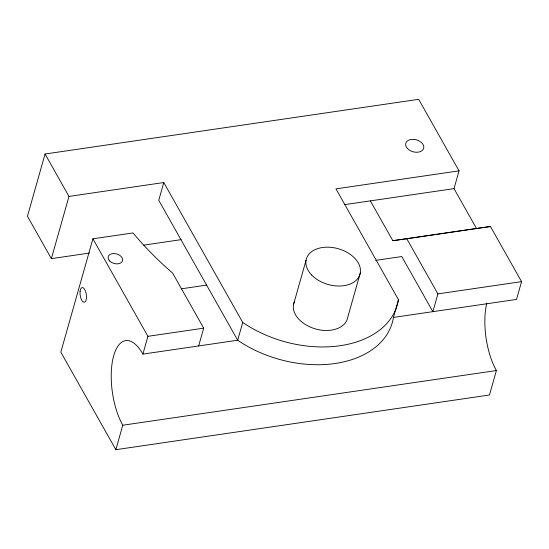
<?xml version="1.0" encoding="UTF-8"?>
<svg xmlns="http://www.w3.org/2000/svg" width="549" height="549" viewBox="0 0 549 549"><rect width="100%" height="100%" fill="white"/><g stroke="black" fill="none" stroke-linecap="round" stroke-linejoin="round"><path stroke-width="0.82" d="M486.75 303.261A49.575 20.615 81.7 0 0 496.392 370.541L489.475 394.992L115.853 449.679L122.77 425.228A49.575 20.615 81.7 0 1 113.698 355.745A49.575 20.615 81.7 0 1 142.898 354.105L237.696 340.229A99.239 66.148 15.8 0 0 335.116 363.493A99.239 66.148 15.8 0 0 393.434 317.432L516.52 299.418L521.55 281.637L490.449 226.517L476.477 228.446L454.009 188.63L459.039 170.849L418.681 99.321L45.059 154.008L27.45 216.244L51.373 258.641L89.528 253.055M51.373 258.641L68.982 196.412L45.059 154.008M198.663 345.945L203.693 328.165L172.592 273.045A345.252 230.12 15.8 0 1 135.74 236.173L133.009 232.941L92.905 238.808L60.829 352.156L115.853 449.679M163.78 182.536L158.75 200.316L237.696 340.229L242.727 322.448L163.78 182.536L68.982 196.412M142.898 354.105L147.928 336.324L92.905 238.808M293.482 304.695L306.061 260.24M360.288 272.963L347.709 317.411A27.889 18.584 15.8 0 1 315.016 328.789A27.889 18.584 15.8 0 1 294.456 301.6M393.434 317.432L398.464 299.658L335.954 188.87L459.039 170.849M370.362 200.879L392.83 240.688L406.802 238.767L437.903 293.88L432.873 311.66L401.772 256.541L375.763 260.35M344.902 204.605L454.009 188.63M143.79 245.115L181.101 239.652M392.83 240.688L476.477 228.446M406.802 238.767L490.449 226.517M181.136 288.836L206.596 285.109M147.928 336.324L203.693 328.165M437.903 293.88L521.55 281.637M122.77 425.228L496.392 370.541M398.464 299.658A99.239 66.148 15.8 0 1 340.154 345.712A99.239 66.148 15.8 0 1 242.727 322.448M407.571 148.635A9.299 6.197 15.8 0 0 423.176 149.438A9.299 6.197 15.8 0 0 413.424 139.343A9.299 6.197 15.8 0 0 407.571 148.635M80.085 291.361A7.439 3.095 81.7 0 0 84.21 302.259A7.439 3.095 81.7 0 0 85.452 291.059A7.439 3.095 81.7 0 0 80.085 291.361M109.656 260.974A7.439 4.955 15.8 0 0 122.139 261.612A7.439 4.955 15.8 0 0 114.336 253.542A7.439 4.955 15.8 0 0 109.656 260.974M311.722 275.09A27.889 18.584 15.8 0 0 358.531 277.492A27.889 18.584 15.8 0 0 329.27 247.222A27.889 18.584 15.8 0 0 311.722 275.09"/></g></svg>
